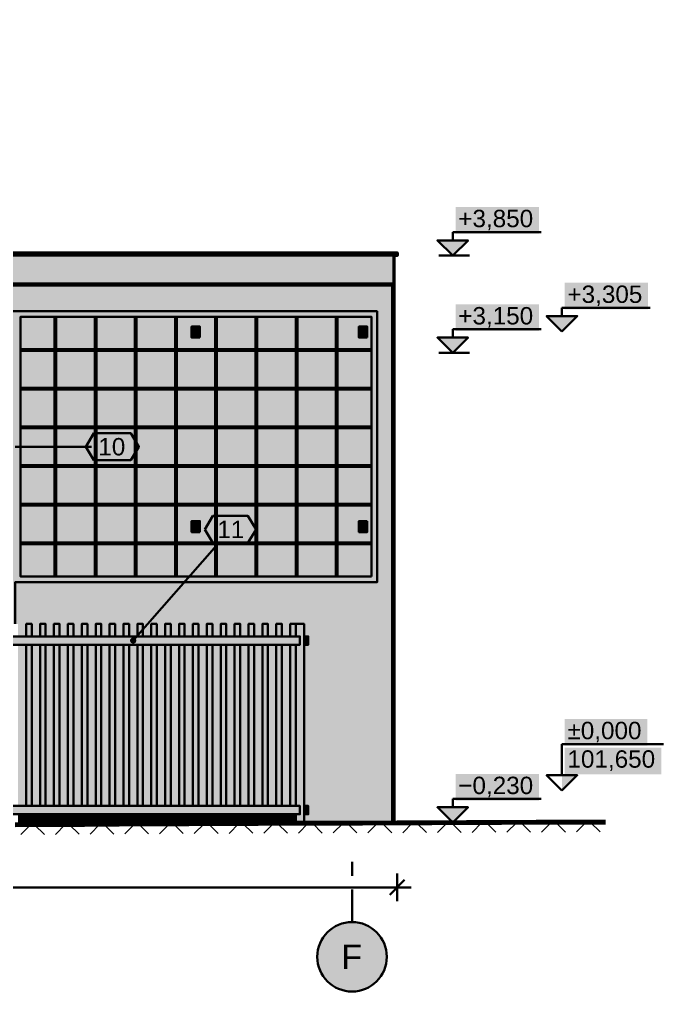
# Model space of a CAD drawing. Header units: metres. Extents: x -13 to 135, y -1 to 10.
# Drawn here: x 7.85 to 12.49, y -1.45 to 5.55 of the extents above; entities that cross this region are included whole.
import ezdxf

# ---------------------------------------------------------------- set-up
doc = ezdxf.new("R2010")
doc.units = ezdxf.units.M
doc.linetypes.add('PUNKTOWA', pattern=[10.5, 8.4, -1.05, 0, -1.05])
for name, color, linetype, lineweight in [('A-ELEWACJE', 7, 'Continuous', 35), ('A-KRESKOWANIE', 8, 'Continuous', 18), ('A-MASKA', 7, 'Continuous', 18), ('A-OPISY', 2, 'Continuous', 25), ('A-OSIE', 1, 'PUNKTOWA', 25), ('A-RZEDNE', 1, 'Continuous', 25), ('A-TEREN', 32, 'Continuous', 50), ('A-WYMIARY', 1, 'Continuous', 25)]:
    doc.layers.add(name, color=color, linetype=linetype, lineweight=lineweight)
doc.styles.add('PL_ARIAL', font='arial.ttf')

msp = doc.modelspace()

# ---------------------------------------------------------------- hatches: boundary and pattern name
at = {"layer": 'A-ELEWACJE', "true_color": 0x75797c}
h = msp.add_hatch(color=7, dxfattribs=at)
h.paths.add_polyline_path([(-4.5275, 3.85), (-4.1775, 3.85), (-4.1775, 5.35), (-4.5275, 5.35), (-4.5275, 5.55), (5.3225, 5.55), (5.3225, 5.35), (3.1425, 5.35), (3.1425, 3.85), (4.4725, 3.85), (10.5475, 3.85), (10.5475, 3.65), (4.4725, 3.65), (-4.5275, 3.65)])
h.paths.add_polyline_path([(2.9925, 3.85), (2.9925, 5.35), (-4.0275, 5.35), (-4.0275, 3.85)], flags=0)
at = {"layer": 'A-ELEWACJE', "true_color": 0x75787b}
msp.add_hatch(color=7, dxfattribs=at).paths.add_polyline_path([(3.9375, 3.87), (10.5725, 3.87), (10.5725, 3.85), (10.5475, 3.85), (4.4725, 3.85), (3.9375, 3.85)])
at = {"layer": 'A-ELEWACJE', "true_color": 0xf5f4f1}
for points in [[(10.5475, 3.65), (10.5475, 3.635), (4.4725, 3.635), (-4.5275, 3.635), (-4.5275, 3.65), (4.4725, 3.65)], [(-8.4275, 2.685), (-7.7555, 2.685), (-7.7555, 0), (-5.9995, 0), (-5.9995, 2.685), (-5.8555, 2.685), (-5.8555, 0), (-4.0995, 0), (-4.0995, 2.685), (-3.9555, 2.685), (-3.9555, 0), (-1.7595, 0), (-1.7595, 2.685), (-1.6155, 2.685), (-1.6155, 0), (0.5805, 0), (0.5805, 2.685), (0.7245, 2.685), (0.7245, 0), (3.5605, 0), (3.5605, 2.685), (4.2345, 2.685), (4.2345, 0), (5.1105, 0), (5.1105, 2.685), (5.6725, 2.685), (5.6725, 2.7), (5.6725, 3), (5.6725, 3.002), (4.1725, 3.002), (4.1725, 3.635), (4.4725, 3.635), (10.5375, 3.635), (10.5375, -0.2323), (10.3225, -0.2332), (10.0725, -0.2342), (9.9025, -0.2349), (9.9025, -0.17), (9.9325, -0.17), (9.9325, -0.11), (9.9025, -0.11), (9.9025, 1.05), (9.9325, 1.05), (9.9325, 1.11), (9.9025, 1.11), (9.9025, 1.2), (9.8425, 1.2), (9.8025, 1.2), (9.8025, 1.11), (9.7425, 1.11), (9.7425, 1.2), (9.7025, 1.2), (9.7025, 1.11), (9.6425, 1.11), (9.6425, 1.2), (9.6025, 1.2), (9.6025, 1.11), (9.5425, 1.11), (9.5425, 1.2), (9.5025, 1.2), (9.5025, 1.11), (9.4425, 1.11), (9.4425, 1.2), (9.4025, 1.2), (9.4025, 1.11), (9.3425, 1.11), (9.3425, 1.2), (9.3025, 1.2), (9.3025, 1.11), (9.2425, 1.11), (9.2425, 1.2), (9.2025, 1.2), (9.2025, 1.11), (9.1425, 1.11), (9.1425, 1.2), (9.1025, 1.2), (9.1025, 1.11), (9.0425, 1.11), (9.0425, 1.2), (9.0025, 1.2), (9.0025, 1.11), (8.9425, 1.11), (8.9425, 1.2), (8.9025, 1.2), (8.9025, 1.11), (8.8425, 1.11), (8.8425, 1.2), (8.8025, 1.2), (8.8025, 1.11), (8.7425, 1.11), (8.7425, 1.2), (8.7025, 1.2), (8.7025, 1.11), (8.6425, 1.11), (8.6425, 1.2), (8.6025, 1.2), (8.6025, 1.11), (8.5425, 1.11), (8.5425, 1.2), (8.5025, 1.2), (8.5025, 1.11), (8.4425, 1.11), (8.4425, 1.2), (8.4025, 1.2), (8.4025, 1.11), (8.3425, 1.11), (8.3425, 1.2), (8.3025, 1.2), (8.3025, 1.11), (8.2425, 1.11), (8.2425, 1.2), (8.2025, 1.2), (8.2025, 1.11), (8.1425, 1.11), (8.1425, 1.2), (8.1025, 1.2), (8.1025, 1.11), (8.0425, 1.11), (8.0425, 1.2), (8.0025, 1.2), (8.0025, 1.11), (7.9425, 1.11), (7.9425, 1.2), (7.9025, 1.2), (7.9025, 1.11), (7.8425, 1.11), (7.8425, 1.2), (7.8225, 1.2), (7.8225, 1.5), (7.8625, 1.5), (10.3875, 1.5), (10.4275, 1.5), (10.4275, 1.54), (10.4275, 3.41), (10.4275, 3.45), (10.3875, 3.45), (7.8625, 3.45), (7.8225, 3.45), (7.7825, 3.45), (6.3625, 3.45), (6.3225, 3.45), (6.3225, 3.41), (6.3225, 0.09), (6.3225, 0.05), (6.3625, 0.05), (7.4425, 0.05), (7.4425, -0.11), (7.4125, -0.11), (7.4125, -0.17), (7.4425, -0.17), (7.4425, -0.2484), (7.3225, -0.2491), (7.0725, -0.2506), (6.8225, -0.2521), (6.5725, -0.2536), (6.3225, -0.2551), (6.0725, -0.2566), (5.8225, -0.2581), (5.5725, -0.2596), (5.3725, -0.2608), (5.3725, -0.05), (5.3725, -0.02), (4.1725, -0.02), (-8.4275, -0.02)], [(10.5375, 3.635), (10.5475, 3.635), (10.5475, -0.2323), (10.5375, -0.2323)], [(7.8625, 3.1774), (7.8625, 3.41), (8.1059, 3.41), (8.1059, 3.1774)], [(8.1179, 3.1774), (8.1179, 3.41), (8.3954, 3.41), (8.3954, 3.1774)], [(8.4074, 3.1774), (8.4074, 3.41), (8.6848, 3.41), (8.6848, 3.1774)], [(8.6968, 3.1774), (8.6968, 3.41), (8.9743, 3.41), (8.9743, 3.1774)], [(9.2757, 3.1774), (9.2757, 3.41), (9.5532, 3.41), (9.5532, 3.1774)], [(9.5652, 3.1774), (9.5652, 3.41), (9.8426, 3.41), (9.8426, 3.1774)], [(9.8546, 3.1774), (9.8546, 3.41), (10.1321, 3.41), (10.1321, 3.1774)], [(8.1059, 2.8989), (7.8625, 2.8989), (7.8625, 3.1654), (8.1059, 3.1654)], [(8.3954, 2.8989), (8.1179, 2.8989), (8.1179, 3.1654), (8.3954, 3.1654)], [(8.6848, 2.8989), (8.4074, 2.8989), (8.4074, 3.1654), (8.6848, 3.1654)], [(8.6968, 3.1654), (8.9743, 3.1654), (8.9743, 2.8989), (8.6968, 2.8989)], [(8.9863, 3.1654), (9.2637, 3.1654), (9.2637, 2.8989), (8.9863, 2.8989)], [(9.2757, 3.1654), (9.5532, 3.1654), (9.5532, 2.8989), (9.2757, 2.8989)], [(9.5652, 2.8989), (9.5652, 3.1654), (9.8426, 3.1654), (9.8426, 2.8989)], [(9.8546, 2.8989), (9.8546, 3.1654), (10.1321, 3.1654), (10.1321, 2.8989)], [(10.1441, 3.1654), (10.3875, 3.1654), (10.3875, 2.8989), (10.1441, 2.8989)], [(8.1059, 2.6203), (7.8625, 2.6203), (7.8625, 2.8869), (8.1059, 2.8869)], [(8.3954, 2.6203), (8.1179, 2.6203), (8.1179, 2.8869), (8.3954, 2.8869)], [(8.6848, 2.6203), (8.4074, 2.6203), (8.4074, 2.8869), (8.6848, 2.8869)], [(8.6968, 2.8869), (8.9743, 2.8869), (8.9743, 2.6203), (8.6968, 2.6203)], [(8.9863, 2.8869), (9.2637, 2.8869), (9.2637, 2.6203), (8.9863, 2.6203)], [(9.2757, 2.8869), (9.5532, 2.8869), (9.5532, 2.6203), (9.2757, 2.6203)], [(9.5652, 2.6203), (9.5652, 2.8869), (9.8426, 2.8869), (9.8426, 2.6203)], [(9.8546, 2.6203), (9.8546, 2.8869), (10.1321, 2.8869), (10.1321, 2.6203)], [(10.1441, 2.8869), (10.3875, 2.8869), (10.3875, 2.6203), (10.1441, 2.6203)], [(8.1059, 2.3417), (7.8625, 2.3417), (7.8625, 2.6083), (8.1059, 2.6083)], [(8.3954, 2.3417), (8.1179, 2.3417), (8.1179, 2.6083), (8.3954, 2.6083)], [(8.6848, 2.3417), (8.4074, 2.3417), (8.4074, 2.6083), (8.6848, 2.6083)], [(8.6968, 2.6083), (8.9743, 2.6083), (8.9743, 2.3417), (8.6968, 2.3417)], [(8.9863, 2.6083), (9.2637, 2.6083), (9.2637, 2.3417), (8.9863, 2.3417)], [(9.2757, 2.6083), (9.5532, 2.6083), (9.5532, 2.3417), (9.2757, 2.3417)], [(9.5652, 2.3417), (9.5652, 2.6083), (9.8426, 2.6083), (9.8426, 2.3417)], [(9.8546, 2.3417), (9.8546, 2.6083), (10.1321, 2.6083), (10.1321, 2.3417)], [(10.1441, 2.6083), (10.3875, 2.6083), (10.3875, 2.3417), (10.1441, 2.3417)], [(8.1059, 2.0631), (7.8625, 2.0631), (7.8625, 2.3297), (8.1059, 2.3297)], [(8.3954, 2.0631), (8.1179, 2.0631), (8.1179, 2.3297), (8.3954, 2.3297)], [(8.6848, 2.0631), (8.4074, 2.0631), (8.4074, 2.3297), (8.6848, 2.3297)], [(8.9743, 2.0631), (8.6968, 2.0631), (8.6968, 2.3297), (8.9743, 2.3297)], [(9.2637, 2.0631), (8.9863, 2.0631), (8.9863, 2.3297), (9.2637, 2.3297)], [(9.5532, 2.3297), (9.5532, 2.0631), (9.2757, 2.0631), (9.2757, 2.3297)], [(9.8426, 2.3297), (9.8426, 2.0631), (9.5652, 2.0631), (9.5652, 2.3297)], [(10.1321, 2.3297), (10.1321, 2.0631), (9.8546, 2.0631), (9.8546, 2.3297)], [(10.1441, 2.3297), (10.3875, 2.3297), (10.3875, 2.0631), (10.1441, 2.0631)], [(8.1059, 1.7846), (7.8625, 1.7846), (7.8625, 2.0511), (8.1059, 2.0511)], [(8.3954, 1.7846), (8.1179, 1.7846), (8.1179, 2.0511), (8.3954, 2.0511)], [(8.6848, 1.7846), (8.4074, 1.7846), (8.4074, 2.0511), (8.6848, 2.0511)], [(8.9743, 1.7846), (8.6968, 1.7846), (8.6968, 2.0511), (8.9743, 2.0511)], [(9.5532, 2.0511), (9.5532, 1.7846), (9.2757, 1.7846), (9.2757, 2.0511)], [(9.8426, 2.0511), (9.8426, 1.7846), (9.5652, 1.7846), (9.5652, 2.0511)], [(10.1321, 2.0511), (10.1321, 1.7846), (9.8546, 1.7846), (9.8546, 2.0511)], [(8.1059, 1.54), (7.8625, 1.54), (7.8625, 1.7726), (8.1059, 1.7726)], [(8.3954, 1.54), (8.1179, 1.54), (8.1179, 1.7726), (8.3954, 1.7726)], [(8.6848, 1.54), (8.4074, 1.54), (8.4074, 1.7726), (8.6848, 1.7726)], [(8.9743, 1.7726), (8.9743, 1.54), (8.6968, 1.54), (8.6968, 1.7726)], [(9.2637, 1.7726), (9.2637, 1.54), (8.9863, 1.54), (8.9863, 1.7726)], [(9.5532, 1.7726), (9.5532, 1.54), (9.2757, 1.54), (9.2757, 1.7726)], [(9.8426, 1.7726), (9.8426, 1.54), (9.5652, 1.54), (9.5652, 1.7726)], [(10.1321, 1.7726), (10.1321, 1.54), (9.8546, 1.54), (9.8546, 1.7726)], [(10.3875, 1.7726), (10.3875, 1.54), (10.1441, 1.54), (10.1441, 1.7726)], [(7.9025, 1.05), (7.9025, -0.11), (7.8425, -0.11), (7.8425, 1.05)], [(8.0025, 1.05), (8.0025, -0.11), (7.9425, -0.11), (7.9425, 1.05)], [(8.1025, 1.05), (8.1025, -0.11), (8.0425, -0.11), (8.0425, 1.05)], [(8.2025, 1.05), (8.2025, -0.11), (8.1425, -0.11), (8.1425, 1.05)], [(8.3025, 1.05), (8.3025, -0.11), (8.2425, -0.11), (8.2425, 1.05)], [(8.4025, 1.05), (8.4025, -0.11), (8.3425, -0.11), (8.3425, 1.05)], [(8.5025, 1.05), (8.5025, -0.11), (8.4425, -0.11), (8.4425, 1.05)], [(8.6025, 1.05), (8.6025, -0.11), (8.5425, -0.11), (8.5425, 1.05)], [(8.6425, 1.05), (8.7025, 1.05), (8.7025, -0.11), (8.6425, -0.11)], [(8.7425, 1.05), (8.8025, 1.05), (8.8025, -0.11), (8.7425, -0.11)], [(8.8425, 1.05), (8.9025, 1.05), (8.9025, -0.11), (8.8425, -0.11)], [(8.9425, 1.05), (9.0025, 1.05), (9.0025, -0.11), (8.9425, -0.11)], [(9.0425, 1.05), (9.1025, 1.05), (9.1025, -0.11), (9.0425, -0.11)], [(9.1425, 1.05), (9.2025, 1.05), (9.2025, -0.11), (9.1425, -0.11)], [(9.2425, 1.05), (9.3025, 1.05), (9.3025, -0.11), (9.2425, -0.11)], [(9.3425, 1.05), (9.4025, 1.05), (9.4025, -0.11), (9.3425, -0.11)], [(9.4425, 1.05), (9.5025, 1.05), (9.5025, -0.11), (9.4425, -0.11)], [(9.5425, 1.05), (9.6025, 1.05), (9.6025, -0.11), (9.5425, -0.11)], [(9.6425, 1.05), (9.7025, 1.05), (9.7025, -0.11), (9.6425, -0.11)], [(9.7425, 1.05), (9.8025, 1.05), (9.8025, -0.11), (9.7425, -0.11)], [(7.8425, -0.246), (7.8425, -0.17), (7.9025, -0.17), (7.9025, -0.2456)], [(7.9425, -0.2454), (7.9425, -0.17), (8.0025, -0.17), (8.0025, -0.245)], [(8.0425, -0.2448), (8.0425, -0.17), (8.1025, -0.17), (8.1025, -0.2444), (8.0725, -0.2446)], [(8.1425, -0.2442), (8.1425, -0.17), (8.2025, -0.17), (8.2025, -0.2438)], [(8.2425, -0.2436), (8.2425, -0.17), (8.3025, -0.17), (8.3025, -0.2432)], [(8.3425, -0.243), (8.3425, -0.17), (8.4025, -0.17), (8.4025, -0.2426)], [(8.4425, -0.2424), (8.4425, -0.17), (8.5025, -0.17), (8.5025, -0.242)], [(8.5425, -0.2418), (8.5425, -0.17), (8.6025, -0.17), (8.6025, -0.2414), (8.5725, -0.2416)], [(8.6425, -0.2412), (8.6425, -0.17), (8.7025, -0.17), (8.7025, -0.2408)], [(8.7425, -0.2406), (8.7425, -0.17), (8.8025, -0.17), (8.8025, -0.2402)], [(8.8425, -0.24), (8.8425, -0.17), (8.9025, -0.17), (8.9025, -0.2396)], [(8.9425, -0.2394), (8.9425, -0.17), (9.0025, -0.17), (9.0025, -0.239)], [(9.0425, -0.2388), (9.0425, -0.17), (9.1025, -0.17), (9.1025, -0.2384), (9.0725, -0.2386)], [(9.1425, -0.2382), (9.1425, -0.17), (9.2025, -0.17), (9.2025, -0.2379)], [(9.2425, -0.2377), (9.2425, -0.17), (9.3025, -0.17), (9.3025, -0.2373)], [(9.3425, -0.2371), (9.3425, -0.17), (9.4025, -0.17), (9.4025, -0.2369)], [(9.4425, -0.2367), (9.4425, -0.17), (9.5025, -0.17), (9.5025, -0.2365)], [(9.5425, -0.2363), (9.5425, -0.17), (9.6025, -0.17), (9.6025, -0.2361), (9.5725, -0.2362)], [(9.6425, -0.2359), (9.6425, -0.17), (9.7025, -0.17), (9.7025, -0.2357)], [(9.7425, -0.2355), (9.7425, -0.17), (9.8025, -0.17), (9.8025, -0.2353)]]:
    msp.add_hatch(color=7, dxfattribs=at).paths.add_polyline_path(points)
at = {"layer": 'A-ELEWACJE', "true_color": 0x585e62}
h = msp.add_hatch(color=7, dxfattribs=at)
h.paths.add_polyline_path([(6.3225, 3.45), (6.3625, 3.45), (7.7825, 3.45), (7.8225, 3.45), (7.8625, 3.45), (10.3875, 3.45), (10.4275, 3.45), (10.4275, 3.41), (10.4275, 1.54), (10.4275, 1.5), (10.3875, 1.5), (7.8625, 1.5), (7.8225, 1.5), (7.8225, 1.2), (7.8025, 1.2), (7.8025, 1.11), (7.7825, 1.11), (7.7825, 3.41), (6.3625, 3.41), (6.3625, 0.09), (7.4425, 0.09), (7.4425, 0.05), (6.3625, 0.05), (6.3225, 0.05), (6.3225, 0.09), (6.3225, 3.41)])
h.paths.add_polyline_path([(10.3875, 3.41), (7.8625, 3.41), (7.8625, 1.54), (10.3875, 1.54)], flags=0)
for points in [[(8.1059, 3.41), (8.1179, 3.41), (8.1179, 3.1774), (8.1059, 3.1774)], [(8.3954, 3.41), (8.4074, 3.41), (8.4074, 3.1774), (8.3954, 3.1774)], [(8.6968, 3.1774), (8.6848, 3.1774), (8.6848, 3.41), (8.6968, 3.41)], [(8.9743, 3.41), (8.9863, 3.41), (8.9863, 3.1774), (8.9743, 3.1774)], [(9.2637, 3.41), (9.2757, 3.41), (9.2757, 3.1774), (9.2637, 3.1774)], [(9.5652, 3.1774), (9.5532, 3.1774), (9.5532, 3.41), (9.5652, 3.41)], [(9.8426, 3.41), (9.8546, 3.41), (9.8546, 3.1774), (9.8426, 3.1774)], [(10.1321, 3.41), (10.1441, 3.41), (10.1441, 3.1774), (10.1321, 3.1774)], [(9.0925, 3.26), (9.0925, 3.34), (9.1525, 3.34), (9.1525, 3.26)], [(10.2975, 3.26), (10.2975, 3.34), (10.3575, 3.34), (10.3575, 3.26)], [(7.8625, 3.1654), (7.8625, 3.1774), (10.3875, 3.1774), (10.3875, 3.1654)], [(8.1059, 3.1654), (8.1179, 3.1654), (8.1179, 2.8989), (8.1059, 2.8989)], [(8.3954, 3.1654), (8.4074, 3.1654), (8.4074, 2.8989), (8.3954, 2.8989)], [(8.6968, 2.8989), (8.6848, 2.8989), (8.6848, 3.1654), (8.6968, 3.1654)], [(8.9743, 3.1654), (8.9863, 3.1654), (8.9863, 2.8989), (8.9743, 2.8989)], [(9.2637, 3.1654), (9.2757, 3.1654), (9.2757, 2.8989), (9.2637, 2.8989)], [(9.5652, 2.8989), (9.5532, 2.8989), (9.5532, 3.1654), (9.5652, 3.1654)], [(9.8426, 3.1654), (9.8546, 3.1654), (9.8546, 2.8989), (9.8426, 2.8989)], [(10.1321, 3.1654), (10.1441, 3.1654), (10.1441, 2.8989), (10.1321, 2.8989)], [(7.8625, 2.8869), (7.8625, 2.8989), (10.3875, 2.8989), (10.3875, 2.8869)], [(8.1059, 2.8869), (8.1179, 2.8869), (8.1179, 2.6203), (8.1059, 2.6203)], [(8.3954, 2.8869), (8.4074, 2.8869), (8.4074, 2.6203), (8.3954, 2.6203)], [(8.6968, 2.6203), (8.6848, 2.6203), (8.6848, 2.8869), (8.6968, 2.8869)], [(8.9743, 2.8869), (8.9863, 2.8869), (8.9863, 2.6203), (8.9743, 2.6203)], [(9.2637, 2.8869), (9.2757, 2.8869), (9.2757, 2.6203), (9.2637, 2.6203)], [(9.5652, 2.6203), (9.5532, 2.6203), (9.5532, 2.8869), (9.5652, 2.8869)], [(9.8426, 2.8869), (9.8546, 2.8869), (9.8546, 2.6203), (9.8426, 2.6203)], [(10.1321, 2.8869), (10.1441, 2.8869), (10.1441, 2.6203), (10.1321, 2.6203)], [(7.8625, 2.6083), (7.8625, 2.6203), (10.3875, 2.6203), (10.3875, 2.6083)], [(8.1059, 2.6083), (8.1179, 2.6083), (8.1179, 2.3417), (8.1059, 2.3417)], [(8.3954, 2.6083), (8.4074, 2.6083), (8.4074, 2.3417), (8.3954, 2.3417)], [(8.6968, 2.3417), (8.6848, 2.3417), (8.6848, 2.6083), (8.6968, 2.6083)], [(8.9743, 2.6083), (8.9863, 2.6083), (8.9863, 2.3417), (8.9743, 2.3417)], [(9.2637, 2.6083), (9.2757, 2.6083), (9.2757, 2.3417), (9.2637, 2.3417)], [(9.5652, 2.3417), (9.5532, 2.3417), (9.5532, 2.6083), (9.5652, 2.6083)], [(9.8426, 2.6083), (9.8546, 2.6083), (9.8546, 2.3417), (9.8426, 2.3417)], [(10.1321, 2.6083), (10.1441, 2.6083), (10.1441, 2.3417), (10.1321, 2.3417)], [(7.8625, 2.3297), (7.8625, 2.3417), (10.3875, 2.3417), (10.3875, 2.3297)], [(8.1059, 2.3297), (8.1179, 2.3297), (8.1179, 2.0631), (8.1059, 2.0631)], [(8.3954, 2.3297), (8.4074, 2.3297), (8.4074, 2.0631), (8.3954, 2.0631)], [(8.6968, 2.0631), (8.6848, 2.0631), (8.6848, 2.3297), (8.6968, 2.3297)], [(8.9743, 2.3297), (8.9863, 2.3297), (8.9863, 2.0631), (8.9743, 2.0631)], [(9.2637, 2.3297), (9.2757, 2.3297), (9.2757, 2.0631), (9.2637, 2.0631)], [(9.5652, 2.0631), (9.5532, 2.0631), (9.5532, 2.3297), (9.5652, 2.3297)], [(9.8426, 2.3297), (9.8546, 2.3297), (9.8546, 2.0631), (9.8426, 2.0631)], [(10.1321, 2.3297), (10.1441, 2.3297), (10.1441, 2.0631), (10.1321, 2.0631)], [(7.8625, 2.0511), (7.8625, 2.0631), (10.3875, 2.0631), (10.3875, 2.0511)], [(8.1059, 2.0511), (8.1179, 2.0511), (8.1179, 1.7846), (8.1059, 1.7846)], [(8.3954, 2.0511), (8.4074, 2.0511), (8.4074, 1.7846), (8.3954, 1.7846)], [(8.6968, 1.7846), (8.6848, 1.7846), (8.6848, 2.0511), (8.6968, 2.0511)], [(8.9743, 2.0511), (8.9863, 2.0511), (8.9863, 1.7846), (8.9743, 1.7846)], [(9.2637, 2.0511), (9.2757, 2.0511), (9.2757, 1.7846), (9.2637, 1.7846)], [(9.5652, 1.7846), (9.5532, 1.7846), (9.5532, 2.0511), (9.5652, 2.0511)], [(9.8426, 2.0511), (9.8546, 2.0511), (9.8546, 1.7846), (9.8426, 1.7846)], [(10.1321, 2.0511), (10.1441, 2.0511), (10.1441, 1.7846), (10.1321, 1.7846)], [(9.0925, 1.86), (9.0925, 1.94), (9.1525, 1.94), (9.1525, 1.86)], [(10.3575, 1.86), (10.2975, 1.86), (10.2975, 1.94), (10.3575, 1.94)], [(7.8625, 1.7726), (7.8625, 1.7846), (10.3875, 1.7846), (10.3875, 1.7726)], [(8.1059, 1.54), (8.1059, 1.7726), (8.1179, 1.7726), (8.1179, 1.54)], [(8.3954, 1.54), (8.3954, 1.7726), (8.4074, 1.7726), (8.4074, 1.54)], [(8.6968, 1.54), (8.6848, 1.54), (8.6848, 1.7726), (8.6968, 1.7726)], [(8.9743, 1.54), (8.9743, 1.7726), (8.9863, 1.7726), (8.9863, 1.54)], [(9.2637, 1.54), (9.2637, 1.7726), (9.2757, 1.7726), (9.2757, 1.54)], [(9.5652, 1.54), (9.5532, 1.54), (9.5532, 1.7726), (9.5652, 1.7726)], [(9.8426, 1.54), (9.8426, 1.7726), (9.8546, 1.7726), (9.8546, 1.54)], [(10.1321, 1.54), (10.1321, 1.7726), (10.1441, 1.7726), (10.1441, 1.54)]]:
    msp.add_hatch(color=7, dxfattribs=at).paths.add_polyline_path(points)
at = {"layer": 'A-ELEWACJE', "true_color": 0xf5f4f1}
h = msp.add_hatch(color=7, dxfattribs=at)
h.paths.add_polyline_path([(8.9863, 3.1774), (8.9863, 3.41), (9.2637, 3.41), (9.2637, 3.1774)])
h.paths.add_polyline_path([(9.1525, 3.34), (9.0925, 3.34), (9.0925, 3.26), (9.1525, 3.26)], flags=0)
h = msp.add_hatch(color=7, dxfattribs=at)
h.paths.add_polyline_path([(10.1441, 3.1774), (10.1441, 3.41), (10.3875, 3.41), (10.3875, 3.1774)])
h.paths.add_polyline_path([(10.3575, 3.34), (10.2975, 3.34), (10.2975, 3.26), (10.3575, 3.26)], flags=0)
h = msp.add_hatch(color=7, dxfattribs=at)
h.paths.add_polyline_path([(9.2637, 1.7846), (8.9863, 1.7846), (8.9863, 2.0511), (9.2637, 2.0511)])
h.paths.add_polyline_path([(9.1525, 1.94), (9.0925, 1.94), (9.0925, 1.86), (9.1525, 1.86)], flags=0)
h = msp.add_hatch(color=7, dxfattribs=at)
h.paths.add_polyline_path([(10.1441, 2.0511), (10.3875, 2.0511), (10.3875, 1.7846), (10.1441, 1.7846)])
h.paths.add_polyline_path([(10.2975, 1.94), (10.2975, 1.86), (10.3575, 1.86), (10.3575, 1.94)], flags=0)
at = {"layer": 'A-ELEWACJE', "true_color": 0xa37650}
for points in [[(7.9025, 1.2), (7.9425, 1.2), (7.9425, 1.11), (7.9025, 1.11)], [(8.0025, 1.2), (8.0425, 1.2), (8.0425, 1.11), (8.0025, 1.11)], [(8.1025, 1.2), (8.1425, 1.2), (8.1425, 1.11), (8.1025, 1.11)], [(8.2025, 1.2), (8.2425, 1.2), (8.2425, 1.11), (8.2025, 1.11)], [(8.3025, 1.2), (8.3425, 1.2), (8.3425, 1.11), (8.3025, 1.11)], [(8.4025, 1.2), (8.4425, 1.2), (8.4425, 1.11), (8.4025, 1.11)], [(8.5025, 1.2), (8.5425, 1.2), (8.5425, 1.11), (8.5025, 1.11)], [(8.6025, 1.2), (8.6425, 1.2), (8.6425, 1.11), (8.6025, 1.11)], [(8.7025, 1.2), (8.7425, 1.2), (8.7425, 1.11), (8.7025, 1.11)], [(8.8025, 1.2), (8.8425, 1.2), (8.8425, 1.11), (8.8025, 1.11)], [(8.9025, 1.2), (8.9425, 1.2), (8.9425, 1.11), (8.9025, 1.11)], [(9.0025, 1.2), (9.0425, 1.2), (9.0425, 1.11), (9.0025, 1.11)], [(9.1025, 1.2), (9.1425, 1.2), (9.1425, 1.11), (9.1025, 1.11)], [(9.2025, 1.2), (9.2425, 1.2), (9.2425, 1.11), (9.2025, 1.11)], [(9.3025, 1.2), (9.3425, 1.2), (9.3425, 1.11), (9.3025, 1.11)], [(9.4025, 1.2), (9.4425, 1.2), (9.4425, 1.11), (9.4025, 1.11)], [(9.5025, 1.2), (9.5425, 1.2), (9.5425, 1.11), (9.5025, 1.11)], [(9.6025, 1.2), (9.6425, 1.2), (9.6425, 1.11), (9.6025, 1.11)], [(9.7025, 1.2), (9.7425, 1.2), (9.7425, 1.11), (9.7025, 1.11)], [(9.8025, 1.2), (9.8425, 1.2), (9.8425, 1.11), (9.8025, 1.11)], [(9.8425, -0.17), (9.8725, -0.17), (9.8725, -0.11), (9.8425, -0.11), (9.8425, 1.05), (9.8725, 1.05), (9.8725, 1.11), (9.8425, 1.11), (9.8425, 1.2), (9.9025, 1.2), (9.9025, 1.11), (9.9025, 1.05), (9.9025, -0.11), (9.9025, -0.17), (9.9025, -0.2349), (9.8425, -0.2351)], [(7.9025, 1.05), (7.9425, 1.05), (7.9425, -0.11), (7.9025, -0.11)], [(8.0025, 1.05), (8.0425, 1.05), (8.0425, -0.11), (8.0025, -0.11)], [(8.1025, 1.05), (8.1425, 1.05), (8.1425, -0.11), (8.1025, -0.11)], [(8.2025, 1.05), (8.2425, 1.05), (8.2425, -0.11), (8.2025, -0.11)], [(8.3025, 1.05), (8.3425, 1.05), (8.3425, -0.11), (8.3025, -0.11)], [(8.4025, 1.05), (8.4425, 1.05), (8.4425, -0.11), (8.4025, -0.11)], [(8.5025, 1.05), (8.5425, 1.05), (8.5425, -0.11), (8.5025, -0.11)], [(8.6025, 1.05), (8.6425, 1.05), (8.6425, -0.11), (8.6025, -0.11)], [(8.7025, 1.05), (8.7425, 1.05), (8.7425, -0.11), (8.7025, -0.11)], [(8.8025, 1.05), (8.8425, 1.05), (8.8425, -0.11), (8.8025, -0.11)], [(8.9025, 1.05), (8.9425, 1.05), (8.9425, -0.11), (8.9025, -0.11)], [(9.0025, 1.05), (9.0425, 1.05), (9.0425, -0.11), (9.0025, -0.11)], [(9.1025, 1.05), (9.1425, 1.05), (9.1425, -0.11), (9.1025, -0.11)], [(9.2025, 1.05), (9.2425, 1.05), (9.2425, -0.11), (9.2025, -0.11)], [(9.3025, 1.05), (9.3425, 1.05), (9.3425, -0.11), (9.3025, -0.11)], [(9.4025, 1.05), (9.4425, 1.05), (9.4425, -0.11), (9.4025, -0.11)], [(9.5025, 1.05), (9.5425, 1.05), (9.5425, -0.11), (9.5025, -0.11)], [(9.6025, 1.05), (9.6425, 1.05), (9.6425, -0.11), (9.6025, -0.11)], [(9.7025, 1.05), (9.7425, 1.05), (9.7425, -0.11), (9.7025, -0.11)], [(9.8025, 1.05), (9.8425, 1.05), (9.8425, -0.11), (9.8025, -0.11)], [(7.9025, -0.17), (7.9425, -0.17), (7.9425, -0.2454), (7.9025, -0.2456)], [(8.0025, -0.17), (8.0425, -0.17), (8.0425, -0.2448), (8.0025, -0.245)], [(8.1025, -0.17), (8.1425, -0.17), (8.1425, -0.2442), (8.1025, -0.2444)], [(8.2025, -0.17), (8.2425, -0.17), (8.2425, -0.2436), (8.2025, -0.2438)], [(8.3025, -0.17), (8.3425, -0.17), (8.3425, -0.243), (8.3225, -0.2431), (8.3025, -0.2432)], [(8.4025, -0.17), (8.4425, -0.17), (8.4425, -0.2424), (8.4025, -0.2426)], [(8.5025, -0.17), (8.5425, -0.17), (8.5425, -0.2418), (8.5025, -0.242)], [(8.6025, -0.17), (8.6425, -0.17), (8.6425, -0.2412), (8.6025, -0.2414)], [(8.7025, -0.17), (8.7425, -0.17), (8.7425, -0.2406), (8.7025, -0.2408)], [(8.8025, -0.17), (8.8425, -0.17), (8.8425, -0.24), (8.8225, -0.2401), (8.8025, -0.2402)], [(8.9025, -0.17), (8.9425, -0.17), (8.9425, -0.2394), (8.9025, -0.2396)], [(9.0025, -0.17), (9.0425, -0.17), (9.0425, -0.2388), (9.0025, -0.239)], [(9.1025, -0.17), (9.1425, -0.17), (9.1425, -0.2382), (9.1025, -0.2384)], [(9.2025, -0.17), (9.2425, -0.17), (9.2425, -0.2377), (9.2025, -0.2379)], [(9.3025, -0.17), (9.3425, -0.17), (9.3425, -0.2371), (9.3225, -0.2372), (9.3025, -0.2373)], [(9.4025, -0.17), (9.4425, -0.17), (9.4425, -0.2367), (9.4025, -0.2369)], [(9.5025, -0.17), (9.5425, -0.17), (9.5425, -0.2363), (9.5025, -0.2365)], [(9.6025, -0.17), (9.6425, -0.17), (9.6425, -0.2359), (9.6025, -0.2361)], [(9.7025, -0.17), (9.7425, -0.17), (9.7425, -0.2355), (9.7025, -0.2357)], [(9.8025, -0.17), (9.8425, -0.17), (9.8425, -0.2351), (9.8225, -0.2352), (9.8025, -0.2353)]]:
    msp.add_hatch(color=7, dxfattribs=at).paths.add_polyline_path(points)
at = {"layer": 'A-ELEWACJE', "true_color": 0x6b6e70}
for points in [[(7.4725, 1.05), (7.4725, 1.11), (9.8725, 1.11), (9.8725, 1.05)], [(9.9325, 1.11), (9.9325, 1.05), (9.9025, 1.05), (9.9025, 1.11)], [(7.4725, -0.17), (7.4725, -0.11), (9.8725, -0.11), (9.8725, -0.17)], [(9.9325, -0.11), (9.9325, -0.17), (9.9025, -0.17), (9.9025, -0.11)]]:
    msp.add_hatch(color=7, dxfattribs=at).paths.add_polyline_path(points)
at = {"layer": 'A-MASKA', "true_color": 0xffffff}
for points in [[(10.9925, 4.0075), (11.5933, 4.0075), (11.5933, 4.2), (10.9925, 4.2)], [(11.7783, 3.4625), (12.379, 3.4625), (12.379, 3.655), (11.7783, 3.655)], [(10.9925, 3.3075), (11.5933, 3.3075), (11.5933, 3.5), (10.9925, 3.5)], [(11.7783, 0.3225), (12.3726, 0.3225), (12.3726, 0.515), (11.7783, 0.515)], [(11.7783, 0.1175), (12.475, 0.1175), (12.475, 0.31), (11.7783, 0.31)], [(10.9925, -0.0725), (11.5933, -0.0725), (11.5933, 0.12), (10.9925, 0.12)]]:
    msp.add_hatch(color=7, dxfattribs=at).paths.add_polyline_path(points)
at = {"layer": 'A-OPISY', "true_color": 0xffffff}
for points in [[(8.3315, 2.475), (8.39, 2.5725), (8.655, 2.5725), (8.7135, 2.475), (8.655, 2.3775), (8.39, 2.3775)], [(9.1882, 1.88), (9.2467, 1.9775), (9.4983, 1.9775), (9.5568, 1.88), (9.4983, 1.7825), (9.2467, 1.7825)]]:
    msp.add_hatch(color=7, dxfattribs=at).paths.add_polyline_path(points)
at = {"layer": 'A-OPISY', "true_color": 0x000000}
msp.add_hatch(color=7, dxfattribs=at).paths.add_polyline_path([(8.695, 1.08), (8.6942, 1.0858), (8.692, 1.0913), (8.6884, 1.0959), (8.6838, 1.0995), (8.6783, 1.1017), (8.6725, 1.1025), (8.6667, 1.1017), (8.6613, 1.0995), (8.6566, 1.0959), (8.653, 1.0913), (8.6508, 1.0858), (8.65, 1.08), (8.6508, 1.0742), (8.653, 1.0688), (8.6566, 1.0641), (8.6613, 1.0605), (8.6667, 1.0583), (8.6725, 1.0575), (8.6783, 1.0583), (8.6838, 1.0605), (8.6884, 1.0641), (8.692, 1.0688), (8.6942, 1.0742)])
at = {"layer": 'A-OSIE', "true_color": 0xffffff}
msp.add_hatch(color=7, dxfattribs=at).paths.add_polyline_path([(10.4975, -1.1962), (10.4954, -1.1636), (10.489, -1.1315), (10.4785, -1.1005), (10.464, -1.0712), (10.4458, -1.044), (10.4243, -1.0194), (10.3997, -0.9979), (10.3725, -0.9797), (10.3432, -0.9652), (10.3122, -0.9547), (10.2801, -0.9483), (10.2475, -0.9462), (10.2149, -0.9483), (10.1828, -0.9547), (10.1518, -0.9652), (10.1225, -0.9797), (10.0953, -0.9979), (10.0707, -1.0194), (10.0492, -1.044), (10.031, -1.0712), (10.0165, -1.1005), (10.006, -1.1315), (9.9996, -1.1636), (9.9975, -1.1962), (9.9996, -1.2288), (10.006, -1.2609), (10.0165, -1.2919), (10.031, -1.3212), (10.0492, -1.3484), (10.0707, -1.373), (10.0953, -1.3945), (10.1225, -1.4127), (10.1518, -1.4272), (10.1828, -1.4377), (10.2149, -1.4441), (10.2475, -1.4462), (10.2801, -1.4441), (10.3122, -1.4377), (10.3432, -1.4272), (10.3725, -1.4127), (10.3997, -1.3945), (10.4243, -1.373), (10.4458, -1.3484), (10.464, -1.3212), (10.4785, -1.2919), (10.489, -1.2609), (10.4954, -1.2288)])
at = {"layer": 'A-RZEDNE', "true_color": 0x000000}
for points in [[(10.9725, 3.85), (11.0825, 3.96), (10.8625, 3.96)], [(11.7583, 3.305), (11.8683, 3.415), (11.6483, 3.415)], [(10.9725, 3.15), (11.0825, 3.26), (10.8625, 3.26)], [(11.7583, 0), (11.8683, 0.11), (11.7583, 0.11)], [(10.9725, -0.23), (11.0825, -0.12), (10.8625, -0.12)]]:
    msp.add_hatch(color=7, dxfattribs=at).paths.add_polyline_path(points)

# ---------------------------------------------------------------- linework, layer by layer
at = {"layer": 'A-ELEWACJE', "lineweight": 35, "ltscale": 0.05}
for points in [[(-4.5275, 3.85), (-4.1775, 3.85), (-4.1775, 5.35), (-4.5275, 5.35), (-4.5275, 5.55), (5.3225, 5.55), (5.3225, 5.35), (3.1425, 5.35), (3.1425, 3.85), (4.4725, 3.85), (10.5475, 3.85), (10.5475, 3.65), (4.4725, 3.65), (-4.5275, 3.65), (-4.5275, 3.85)], [(3.9375, 3.8504), (3.9375, 3.87), (10.5725, 3.87), (10.5725, 3.85), (10.5479, 3.85)], [(10.5475, 3.6496), (10.5475, 3.635), (4.4725, 3.635), (-4.5275, 3.635), (-4.5275, 3.6496)], [(10.5375, -0.2319), (10.5375, 3.6346)], [(10.5475, 3.6346), (10.5475, -0.2319)], [(7.4421, 0.05), (6.3625, 0.05), (6.3225, 0.05), (6.3225, 0.09), (6.3225, 3.41), (6.3225, 3.45), (6.3625, 3.45), (7.7825, 3.45), (7.8225, 3.45), (7.8625, 3.45), (10.3875, 3.45), (10.4275, 3.45), (10.4275, 3.41), (10.4275, 1.54), (10.4275, 1.5), (10.3875, 1.5), (7.8625, 1.5), (7.8225, 1.5), (7.8225, 1.2004)], [(10.3875, 1.54), (10.3875, 3.41), (7.8625, 3.41), (7.8625, 1.54), (10.3875, 1.54)], [(8.1059, 3.1778), (8.1059, 3.4096)], [(8.1179, 3.4096), (8.1179, 3.1778)], [(8.3954, 3.1778), (8.3954, 3.4096)], [(8.4074, 3.4096), (8.4074, 3.1778)], [(8.6848, 3.1778), (8.6848, 3.4096)], [(8.6968, 3.4096), (8.6968, 3.1778)], [(8.9743, 3.1778), (8.9743, 3.4096)], [(8.9863, 3.4096), (8.9863, 3.1778)], [(9.2637, 3.1778), (9.2637, 3.4096)], [(9.2757, 3.4096), (9.2757, 3.1778)], [(9.5532, 3.1778), (9.5532, 3.4096)], [(9.5652, 3.4096), (9.5652, 3.1778)], [(9.8426, 3.1778), (9.8426, 3.4096)], [(9.8546, 3.4096), (9.8546, 3.1778)], [(10.1321, 3.1778), (10.1321, 3.4096)], [(10.1441, 3.4096), (10.1441, 3.1778)], [(9.1525, 3.26), (9.0925, 3.26), (9.0925, 3.34), (9.1525, 3.34), (9.1525, 3.26)], [(10.3575, 3.26), (10.2975, 3.26), (10.2975, 3.34), (10.3575, 3.34), (10.3575, 3.26)], [(7.8629, 3.1774), (10.3871, 3.1774)], [(10.3871, 3.1654), (7.8629, 3.1654)], [(8.1059, 2.8993), (8.1059, 3.165)], [(8.1179, 3.165), (8.1179, 2.8993)], [(8.3954, 2.8993), (8.3954, 3.165)], [(8.4074, 3.165), (8.4074, 2.8993)], [(8.6848, 2.8993), (8.6848, 3.165)], [(8.6968, 3.165), (8.6968, 2.8993)], [(8.9743, 2.8993), (8.9743, 3.165)], [(8.9863, 3.165), (8.9863, 2.8993)], [(9.2637, 2.8993), (9.2637, 3.165)], [(9.2757, 3.165), (9.2757, 2.8993)], [(9.5532, 2.8993), (9.5532, 3.165)], [(9.5652, 3.165), (9.5652, 2.8993)], [(9.8426, 2.8993), (9.8426, 3.165)], [(9.8546, 3.165), (9.8546, 2.8993)], [(10.1321, 2.8993), (10.1321, 3.165)], [(10.1441, 3.165), (10.1441, 2.8993)], [(7.8629, 2.8989), (10.3871, 2.8989)], [(10.3871, 2.8869), (7.8629, 2.8869)], [(8.1059, 2.6207), (8.1059, 2.8865)], [(8.1179, 2.8865), (8.1179, 2.6207)], [(8.3954, 2.6207), (8.3954, 2.8865)], [(8.4074, 2.8865), (8.4074, 2.6207)], [(8.6848, 2.6207), (8.6848, 2.8865)], [(8.6968, 2.8865), (8.6968, 2.6207)], [(8.9743, 2.6207), (8.9743, 2.8865)], [(8.9863, 2.8865), (8.9863, 2.6207)], [(9.2637, 2.6207), (9.2637, 2.8865)], [(9.2757, 2.8865), (9.2757, 2.6207)], [(9.5532, 2.6207), (9.5532, 2.8865)], [(9.5652, 2.8865), (9.5652, 2.6207)], [(9.8426, 2.6207), (9.8426, 2.8865)], [(9.8546, 2.8865), (9.8546, 2.6207)], [(10.1321, 2.6207), (10.1321, 2.8865)], [(10.1441, 2.8865), (10.1441, 2.6207)], [(7.8629, 2.6203), (10.3871, 2.6203)], [(10.3871, 2.6083), (7.8629, 2.6083)], [(8.1059, 2.3421), (8.1059, 2.6079)], [(8.1179, 2.6079), (8.1179, 2.3421)], [(8.3954, 2.3421), (8.3954, 2.6079)], [(8.4074, 2.6079), (8.4074, 2.3421)], [(8.6848, 2.3421), (8.6848, 2.6079)], [(8.6968, 2.6079), (8.6968, 2.3421)], [(8.9743, 2.3421), (8.9743, 2.6079)], [(8.9863, 2.6079), (8.9863, 2.3421)], [(9.2637, 2.3421), (9.2637, 2.6079)], [(9.2757, 2.6079), (9.2757, 2.3421)], [(9.5532, 2.3421), (9.5532, 2.6079)], [(9.5652, 2.6079), (9.5652, 2.3421)], [(9.8426, 2.3421), (9.8426, 2.6079)], [(9.8546, 2.6079), (9.8546, 2.3421)], [(10.1321, 2.3421), (10.1321, 2.6079)], [(10.1441, 2.6079), (10.1441, 2.3421)], [(7.8629, 2.3417), (10.3871, 2.3417)], [(10.3871, 2.3297), (7.8629, 2.3297)], [(8.1059, 2.0635), (8.1059, 2.3293)], [(8.1179, 2.3293), (8.1179, 2.0635)], [(8.3954, 2.0635), (8.3954, 2.3293)], [(8.4074, 2.3293), (8.4074, 2.0635)], [(8.6848, 2.0635), (8.6848, 2.3293)], [(8.6968, 2.3293), (8.6968, 2.0635)], [(8.9743, 2.0635), (8.9743, 2.3293)], [(8.9863, 2.3293), (8.9863, 2.0635)], [(9.2637, 2.0635), (9.2637, 2.3293)], [(9.2757, 2.3293), (9.2757, 2.0635)], [(9.5532, 2.0635), (9.5532, 2.3293)], [(9.5652, 2.3293), (9.5652, 2.0635)], [(9.8426, 2.0635), (9.8426, 2.3293)], [(9.8546, 2.3293), (9.8546, 2.0635)], [(10.1321, 2.0635), (10.1321, 2.3293)], [(10.1441, 2.3293), (10.1441, 2.0635)], [(7.8629, 2.0631), (10.3871, 2.0631)], [(10.3871, 2.0511), (7.8629, 2.0511)], [(8.1059, 1.785), (8.1059, 2.0507)], [(8.1179, 2.0507), (8.1179, 1.785)], [(8.3954, 1.785), (8.3954, 2.0507)], [(8.4074, 2.0507), (8.4074, 1.785)], [(8.6848, 1.785), (8.6848, 2.0507)], [(8.6968, 2.0507), (8.6968, 1.785)], [(8.9743, 1.785), (8.9743, 2.0507)], [(8.9863, 2.0507), (8.9863, 1.785)], [(9.2637, 1.785), (9.2637, 2.0507)], [(9.2757, 2.0507), (9.2757, 1.785)], [(9.5532, 1.785), (9.5532, 2.0507)], [(9.5652, 2.0507), (9.5652, 1.785)], [(9.8426, 1.785), (9.8426, 2.0507)], [(9.8546, 2.0507), (9.8546, 1.785)], [(10.1321, 1.785), (10.1321, 2.0507)], [(10.1441, 2.0507), (10.1441, 1.785)], [(9.1525, 1.86), (9.0925, 1.86), (9.0925, 1.94), (9.1525, 1.94), (9.1525, 1.86)], [(10.3575, 1.94), (10.3575, 1.86), (10.2975, 1.86), (10.2975, 1.94), (10.3575, 1.94)], [(7.8629, 1.7846), (10.3871, 1.7846)], [(10.3871, 1.7726), (7.8629, 1.7726)], [(8.1059, 1.5404), (8.1059, 1.7722)], [(8.1179, 1.7722), (8.1179, 1.5404)], [(8.3954, 1.5404), (8.3954, 1.7722)], [(8.4074, 1.7722), (8.4074, 1.5404)], [(8.6848, 1.5404), (8.6848, 1.7722)], [(8.6968, 1.7722), (8.6968, 1.5404)], [(8.9743, 1.5404), (8.9743, 1.7722)], [(8.9863, 1.7722), (8.9863, 1.5404)], [(9.2637, 1.5404), (9.2637, 1.7722)], [(9.2757, 1.7722), (9.2757, 1.5404)], [(9.5532, 1.5404), (9.5532, 1.7722)], [(9.5652, 1.7722), (9.5652, 1.5404)], [(9.8426, 1.5404), (9.8426, 1.7722)], [(9.8546, 1.7722), (9.8546, 1.5404)], [(10.1321, 1.5404), (10.1321, 1.7722)], [(10.1441, 1.7722), (10.1441, 1.5404)], [(7.9025, 1.1104), (7.9025, 1.2), (7.9425, 1.2), (7.9425, 1.1104)], [(8.0025, 1.1104), (8.0025, 1.2), (8.0425, 1.2), (8.0425, 1.1104)], [(8.1025, 1.1104), (8.1025, 1.2), (8.1425, 1.2), (8.1425, 1.1104)], [(8.2025, 1.1104), (8.2025, 1.2), (8.2425, 1.2), (8.2425, 1.1104)], [(8.3025, 1.1104), (8.3025, 1.2), (8.3425, 1.2), (8.3425, 1.1104)], [(8.4025, 1.1104), (8.4025, 1.2), (8.4425, 1.2), (8.4425, 1.1104)], [(8.5025, 1.1104), (8.5025, 1.2), (8.5425, 1.2), (8.5425, 1.1104)], [(8.6025, 1.1104), (8.6025, 1.2), (8.6425, 1.2), (8.6425, 1.1104)], [(8.7025, 1.1104), (8.7025, 1.2), (8.7425, 1.2), (8.7425, 1.1104)], [(8.8025, 1.1104), (8.8025, 1.2), (8.8425, 1.2), (8.8425, 1.1104)], [(8.9025, 1.1104), (8.9025, 1.2), (8.9425, 1.2), (8.9425, 1.1104)], [(9.0025, 1.1104), (9.0025, 1.2), (9.0425, 1.2), (9.0425, 1.1104)], [(9.1025, 1.1104), (9.1025, 1.2), (9.1425, 1.2), (9.1425, 1.1104)], [(9.2025, 1.1104), (9.2025, 1.2), (9.2425, 1.2), (9.2425, 1.1104)], [(9.3025, 1.1104), (9.3025, 1.2), (9.3425, 1.2), (9.3425, 1.1104)], [(9.4025, 1.1104), (9.4025, 1.2), (9.4425, 1.2), (9.4425, 1.1104)], [(9.5025, 1.1104), (9.5025, 1.2), (9.5425, 1.2), (9.5425, 1.1104)], [(9.6025, 1.1104), (9.6025, 1.2), (9.6425, 1.2), (9.6425, 1.1104)], [(9.7025, 1.1104), (9.7025, 1.2), (9.7425, 1.2), (9.7425, 1.1104)], [(9.8025, 1.1104), (9.8025, 1.2), (9.8425, 1.2), (9.8425, 1.1104)], [(9.8429, 1.2), (9.9025, 1.2), (9.9025, 1.1104)], [(7.4725, 1.05), (7.4725, 1.11), (9.8725, 1.11), (9.8725, 1.05), (7.4725, 1.05)], [(7.9025, -0.1096), (7.9025, 1.0496)], [(7.9425, 1.0496), (7.9425, -0.1096)], [(8.0025, -0.1096), (8.0025, 1.0496)], [(8.0425, 1.0496), (8.0425, -0.1096)], [(8.1025, -0.1096), (8.1025, 1.0496)], [(8.1425, 1.0496), (8.1425, -0.1096)], [(8.2025, -0.1096), (8.2025, 1.0496)], [(8.2425, 1.0496), (8.2425, -0.1096)], [(8.3025, -0.1096), (8.3025, 1.0496)], [(8.3425, 1.0496), (8.3425, -0.1096)], [(8.4025, -0.1096), (8.4025, 1.0496)], [(8.4425, 1.0496), (8.4425, -0.1096)], [(8.5025, -0.1096), (8.5025, 1.0496)], [(8.5425, 1.0496), (8.5425, -0.1096)], [(8.6025, -0.1096), (8.6025, 1.0496)], [(8.6425, 1.0496), (8.6425, -0.1096)], [(8.7025, -0.1096), (8.7025, 1.0496)], [(8.7425, 1.0496), (8.7425, -0.1096)], [(8.8025, -0.1096), (8.8025, 1.0496)], [(8.8425, 1.0496), (8.8425, -0.1096)], [(8.9025, -0.1096), (8.9025, 1.0496)], [(8.9425, 1.0496), (8.9425, -0.1096)], [(9.0025, -0.1096), (9.0025, 1.0496)], [(9.0425, 1.0496), (9.0425, -0.1096)], [(9.1025, -0.1096), (9.1025, 1.0496)], [(9.1425, 1.0496), (9.1425, -0.1096)], [(9.2025, -0.1096), (9.2025, 1.0496)], [(9.2425, 1.0496), (9.2425, -0.1096)], [(9.3025, -0.1096), (9.3025, 1.0496)], [(9.3425, 1.0496), (9.3425, -0.1096)], [(9.4025, -0.1096), (9.4025, 1.0496)], [(9.4425, 1.0496), (9.4425, -0.1096)], [(9.5025, -0.1096), (9.5025, 1.0496)], [(9.5425, 1.0496), (9.5425, -0.1096)], [(9.6025, -0.1096), (9.6025, 1.0496)], [(9.6425, 1.0496), (9.6425, -0.1096)], [(9.7025, -0.1096), (9.7025, 1.0496)], [(9.7425, 1.0496), (9.7425, -0.1096)], [(9.8025, -0.1096), (9.8025, 1.0496)], [(9.8425, 1.0496), (9.8425, -0.1096)], [(9.9025, 1.11), (9.9325, 1.11), (9.9325, 1.05), (9.9025, 1.05), (9.9025, 1.11)], [(9.9025, 1.0496), (9.9025, -0.1096)], [(7.4725, -0.17), (7.4725, -0.11), (9.8725, -0.11), (9.8725, -0.17), (7.4725, -0.17)], [(9.9025, -0.11), (9.9325, -0.11), (9.9325, -0.17), (9.9025, -0.17), (9.9025, -0.11)], [(7.9025, -0.2452), (7.9025, -0.1704)], [(7.9425, -0.1704), (7.9425, -0.245)], [(8.0025, -0.2446), (8.0025, -0.1704)], [(8.0425, -0.1704), (8.0425, -0.2444)], [(8.1025, -0.244), (8.1025, -0.1704)], [(8.1425, -0.1704), (8.1425, -0.2438)], [(8.2025, -0.2434), (8.2025, -0.1704)], [(8.2425, -0.1704), (8.2425, -0.2432)], [(8.3025, -0.2428), (8.3025, -0.1704)], [(8.3425, -0.1704), (8.3425, -0.2426)], [(8.4025, -0.2422), (8.4025, -0.1704)], [(8.4425, -0.1704), (8.4425, -0.242)], [(8.5025, -0.2416), (8.5025, -0.1704)], [(8.5425, -0.1704), (8.5425, -0.2414)], [(8.6025, -0.241), (8.6025, -0.1704)], [(8.6425, -0.1704), (8.6425, -0.2408)], [(8.7025, -0.2404), (8.7025, -0.1704)], [(8.7425, -0.1704), (8.7425, -0.2402)], [(8.8025, -0.2398), (8.8025, -0.1704)], [(8.8425, -0.1704), (8.8425, -0.2396)], [(8.9025, -0.2392), (8.9025, -0.1704)], [(8.9425, -0.1704), (8.9425, -0.239)], [(9.0025, -0.2386), (9.0025, -0.1704)], [(9.0425, -0.1704), (9.0425, -0.2384)], [(9.1025, -0.238), (9.1025, -0.1704)], [(9.1425, -0.1704), (9.1425, -0.2378)], [(9.2025, -0.2375), (9.2025, -0.1704)], [(9.2425, -0.1704), (9.2425, -0.2372)], [(9.3025, -0.2369), (9.3025, -0.1704)], [(9.3425, -0.1704), (9.3425, -0.2367)], [(9.4025, -0.2365), (9.4025, -0.1704)], [(9.4425, -0.1704), (9.4425, -0.2363)], [(9.5025, -0.2361), (9.5025, -0.1704)], [(9.5425, -0.1704), (9.5425, -0.2359)], [(9.6025, -0.2357), (9.6025, -0.1704)], [(9.6425, -0.1704), (9.6425, -0.2355)], [(9.7025, -0.2353), (9.7025, -0.1704)], [(9.7425, -0.1704), (9.7425, -0.2351)], [(9.8025, -0.2349), (9.8025, -0.1704)], [(9.8425, -0.1704), (9.8425, -0.2347)], [(9.9025, -0.1704), (9.9025, -0.2345)]]:
    msp.add_lwpolyline(points, dxfattribs=at)
at = {"layer": 'A-ELEWACJE', "lineweight": 50, "ltscale": 0.05}
msp.add_lwpolyline([(4.2025, 3.87), (10.0275, 3.87), (10.5725, 3.87), (10.5725, 3.85), (10.5475, 3.85), (10.5475, 3.65), (10.5475, 3.635), (10.5475, 2.1), (10.5475, 2.088), (10.5475, 0), (10.5475, -0.2313)], dxfattribs=at)
at = {"layer": 'A-KRESKOWANIE', "lineweight": 25, "ltscale": 0.05}
for points in [[(7.8626, -0.3166), (7.9329, -0.2454)], [(7.9621, -0.2453), (8.0333, -0.3155)], [(8.1126, -0.3151), (8.1829, -0.2439)], [(8.2121, -0.2438), (8.2833, -0.314)], [(8.3626, -0.3136), (8.4329, -0.2424)], [(8.4621, -0.2423), (8.5333, -0.3125)], [(8.6126, -0.3121), (8.6829, -0.2409)], [(8.7121, -0.2408), (8.7833, -0.311)], [(8.8626, -0.3106), (8.9329, -0.2394)], [(8.9621, -0.2393), (9.0333, -0.3095)], [(9.1125, -0.3091), (9.1829, -0.238)], [(9.2121, -0.2378), (9.2832, -0.3081)], [(9.3624, -0.3078), (9.4329, -0.2368)], [(9.4621, -0.2366), (9.5331, -0.3071)], [(9.6124, -0.3068), (9.6829, -0.2358)], [(9.7121, -0.2356), (9.7831, -0.3061)], [(9.8624, -0.3058), (9.9329, -0.2348)], [(9.9621, -0.2346), (10.0331, -0.3051)], [(10.1124, -0.3048), (10.1829, -0.2338)], [(10.2121, -0.2336), (10.2831, -0.3041)], [(10.3624, -0.3038), (10.4329, -0.2328)], [(10.4621, -0.2326), (10.5331, -0.3031)], [(10.6124, -0.3028), (10.6829, -0.2318)], [(10.7121, -0.2316), (10.7831, -0.3021)], [(10.8624, -0.3018), (10.9329, -0.2308)], [(10.9621, -0.2306), (11.0331, -0.3011)], [(11.1124, -0.3008), (11.1829, -0.2298)], [(11.2121, -0.2296), (11.2831, -0.3001)], [(11.3624, -0.2998), (11.4329, -0.2288)], [(11.4621, -0.2286), (11.5331, -0.2991)], [(11.6124, -0.2988), (11.6829, -0.2278)], [(11.7121, -0.2276), (11.7831, -0.2981)], [(11.8624, -0.2978), (11.9329, -0.2268)], [(11.9621, -0.2266), (12.0331, -0.2971)]]:
    msp.add_lwpolyline(points, dxfattribs=at)
at = {"layer": 'A-OPISY', "lineweight": 35, "ltscale": 0.05}
for points in [[(8.3315, 2.475), (8.39, 2.5725), (8.655, 2.5725), (8.7135, 2.475), (8.655, 2.3775), (8.39, 2.3775)], [(9.1882, 1.88), (9.2467, 1.9775), (9.4983, 1.9775), (9.5568, 1.88), (9.4983, 1.7825), (9.2467, 1.7825)]]:
    msp.add_lwpolyline(points, close=True, dxfattribs=at)
for points in [[(7.8225, 2.475), (8.3725, 2.475)], [(8.6725, 1.08), (9.2737, 1.7671)]]:
    msp.add_lwpolyline(points, dxfattribs=at)
at = {"layer": 'A-OSIE', "linetype": 'PUNKTOWA', "lineweight": 35, "ltscale": 0.027778, "flags": 128}
msp.add_lwpolyline([(10.2475, -0.9462), (10.2475, -0.4212)], dxfattribs=at)
at = {"layer": 'A-OSIE', "linetype": 'Continuous', "lineweight": 35, "ltscale": 0.05}
msp.add_circle((10.2475, -1.1962), 0.25, dxfattribs=at)
at = {"layer": 'A-RZEDNE', "lineweight": 35, "ltscale": 0.05}
for points in [[(10.9725, 3.96), (10.9725, 4.02)], [(10.9725, 4.02), (11.6083, 4.02)], [(10.8725, 3.85), (11.0925, 3.85)], [(11.7583, 3.415), (11.7583, 3.475)], [(11.7583, 3.475), (12.394, 3.475)], [(10.9725, 3.26), (10.9725, 3.32)], [(10.9725, 3.32), (11.6083, 3.32)], [(10.8725, 3.15), (11.0925, 3.15)], [(11.7583, 0.11), (11.7583, 0.335)], [(11.7583, 0.335), (12.49, 0.335)], [(10.9725, -0.12), (10.9725, -0.06)], [(10.9725, -0.06), (11.6083, -0.06)], [(10.8725, -0.23), (11.0925, -0.23)]]:
    msp.add_lwpolyline(points, dxfattribs=at)
for points in [[(10.9725, 3.85), (11.0825, 3.96), (10.8625, 3.96)], [(11.7583, 3.305), (11.8683, 3.415), (11.6483, 3.415)], [(10.9725, 3.15), (11.0825, 3.26), (10.8625, 3.26)], [(11.7583, 0), (11.8683, 0.11), (11.6483, 0.11)], [(10.9725, -0.23), (11.0825, -0.12), (10.8625, -0.12)]]:
    msp.add_lwpolyline(points, close=True, dxfattribs=at)
at = {"layer": 'A-TEREN', "lineweight": 140, "ltscale": 0.05}
msp.add_lwpolyline([(7.8225, -0.2461), (8.0725, -0.2446), (8.3225, -0.2431), (8.5725, -0.2416), (8.8225, -0.2401), (9.0725, -0.2386), (9.3225, -0.2372), (9.5725, -0.2362), (9.8225, -0.2352), (10.0725, -0.2342), (10.3225, -0.2332), (10.5725, -0.2322), (10.8225, -0.2312), (11.0725, -0.2302), (11.3225, -0.2292), (11.5725, -0.2282), (11.8225, -0.2272), (12.0725, -0.2262)], dxfattribs=at)
at = {"layer": 'A-WYMIARY', "lineweight": 35, "ltscale": 0.05}
for points in [[(10.5725, -0.5962), (10.5725, -0.7962)], [(-11.5275, -0.6962), (10.6725, -0.6962)], [(10.5195, -0.7492), (10.6255, -0.6432)]]:
    msp.add_lwpolyline(points, dxfattribs=at)

# ---------------------------------------------------------------- texts
at = {"layer": 'A-OPISY', "style": 'PL_ARIAL'}
for s, p in [('10', (8.4215, 2.4125)), ('11', (9.2782, 1.8175))]:
    msp.add_text(s, height=0.125, dxfattribs=at).set_placement(p)
at = {"layer": 'A-OSIE', "style": 'PL_ARIAL'}
msp.add_text('F', height=0.175, dxfattribs=at).set_placement((10.1698, -1.2837))
at = {"layer": 'A-RZEDNE', "style": 'PL_ARIAL'}
for s, p in [('+3,850', (11.0125, 4.055)), ('+3,305', (11.7983, 3.51)), ('+3,150', (11.0125, 3.355)), ('±0,000', (11.7983, 0.37)), ('101,650', (11.7983, 0.165)), ('−0,230', (11.0125, -0.025))]:
    msp.add_text(s, height=0.125, dxfattribs=at).set_placement(p)

doc.saveas('drawing.dxf')
